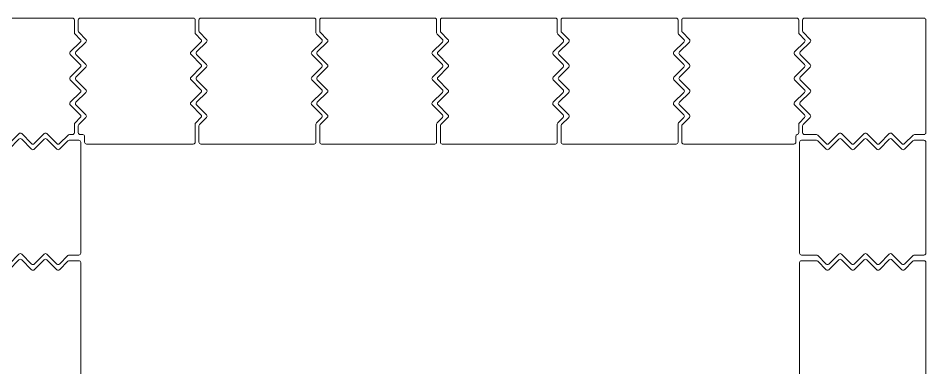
# Model space of a CAD drawing. Header units: millimetres. Extents: x 617 to 646, y 108 to 134.7.
# Drawn here: x 631.53 to 645.93, y 129.07 to 134.66 of the extents above; entities that cross this region are included whole.
import ezdxf

# ---------------------------------------------------------------- set-up
doc = ezdxf.new("R2010")
doc.units = ezdxf.units.MM
doc.layers.add('RCK_钼铝钼_MASK', color=1, linetype='Continuous', lineweight=13)

msp = doc.modelspace()

# ---------------------------------------------------------------- linework, layer by layer
at = {"layer": 'RCK_钼铝钼_MASK'}
for points in [[(631.385, 132.668), (631.543, 132.826, -0.414214), (631.585, 132.826), (631.743, 132.668, 0.414214), (631.785, 132.668), (631.943, 132.826, -0.414214), (631.985, 132.826), (632.143, 132.668, 0.414214), (632.185, 132.668), (632.32, 132.803, -0.198912), (632.341, 132.812), (632.392, 132.812, 0.414214), (632.422, 132.842), (632.422, 132.977, -0.198912), (632.431, 132.998), (632.514, 133.082, 0.414214), (632.514, 133.124), (632.356, 133.282, -0.414214), (632.356, 133.324), (632.514, 133.482, 0.414214), (632.514, 133.524), (632.356, 133.682, -0.414214), (632.356, 133.724), (632.514, 133.882, 0.414214), (632.514, 133.924), (632.356, 134.082, -0.414214), (632.356, 134.124), (632.514, 134.282, 0.414214), (632.514, 134.324), (632.431, 134.407, -0.198912), (632.422, 134.429), (632.422, 134.631, 0.414214), (632.392, 134.661), (630.597, 134.661, 0.414214)], [(632.553, 132.812), (632.512, 132.812), (632.553, 132.812, -0.414214), (632.583, 132.782), (632.583, 132.69, 0.414214), (632.613, 132.66), (634.307, 132.66, 0.414214), (634.337, 132.69), (634.337, 132.977, -0.198912), (634.345, 132.998), (634.429, 133.082, 0.414214), (634.429, 133.124), (634.271, 133.282, -0.414214), (634.271, 133.324), (634.429, 133.482, 0.414214), (634.429, 133.524), (634.271, 133.682, -0.414214), (634.271, 133.724), (634.429, 133.882, 0.414214), (634.429, 133.924), (634.271, 134.082, -0.414214), (634.271, 134.124), (634.429, 134.282, 0.414214), (634.429, 134.324), (634.345, 134.407, -0.198912), (634.337, 134.429), (634.337, 134.631, 0.414214), (634.307, 134.661), (632.512, 134.661, 0.414214), (632.482, 134.631), (632.482, 134.457, 0.198912), (632.491, 134.436), (632.602, 134.324, -0.414214), (632.602, 134.282), (632.445, 134.124, 0.414214), (632.445, 134.082), (632.602, 133.924, -0.414214), (632.602, 133.882), (632.445, 133.724, 0.414214), (632.445, 133.682), (632.602, 133.524, -0.414214), (632.602, 133.482), (632.445, 133.324, 0.414214), (632.445, 133.282), (632.602, 133.124, -0.414214), (632.602, 133.082), (632.491, 132.97, 0.198912), (632.482, 132.949), (632.482, 132.842, 0.414214), (632.512, 132.812)], [(631.385, 130.754), (631.542, 130.911, -0.414214), (631.585, 130.911), (631.742, 130.754, 0.414214), (631.785, 130.754), (631.942, 130.911, -0.414214), (631.985, 130.911), (632.142, 130.754, 0.414214), (632.185, 130.754), (632.319, 130.888, -0.198912), (632.34, 130.897), (632.492, 130.897, 0.414214), (632.522, 130.927), (632.522, 132.692, 0.414214), (632.492, 132.722), (632.339, 132.722, 0.198912), (632.317, 132.713), (632.185, 132.58, -0.414214), (632.142, 132.58), (631.985, 132.738, 0.414214), (631.942, 132.738), (631.785, 132.58, -0.414214), (631.742, 132.58), (631.585, 132.738, 0.414214), (631.542, 132.738), (631.385, 132.58, -0.414214)], [(632.522, 129.012), (632.522, 130.777, 0.414214), (632.492, 130.807), (632.339, 130.807, 0.198912), (632.317, 130.798), (632.185, 130.665, -0.414214), (632.142, 130.665), (631.985, 130.823, 0.414214), (631.942, 130.823), (631.785, 130.665, -0.414214), (631.742, 130.665), (631.585, 130.823, 0.414214), (631.542, 130.823), (631.385, 130.665, -0.414214)], [(645.927, 129.012), (645.927, 130.777, 0.414214), (645.897, 130.807), (645.743, 130.807, 0.198912), (645.722, 130.798), (645.589, 130.665, -0.414214), (645.547, 130.665), (645.389, 130.823, 0.414214), (645.347, 130.823), (645.189, 130.665, -0.414214), (645.147, 130.665), (644.989, 130.823, 0.414214), (644.947, 130.823), (644.789, 130.665, -0.414214), (644.747, 130.665), (644.589, 130.823, 0.414214), (644.547, 130.823), (644.389, 130.665, -0.414214), (644.347, 130.665), (644.214, 130.798, 0.198912), (644.193, 130.807), (643.955, 130.807, 0.414214), (643.925, 130.777), (643.925, 129.012, 0.414214)]]:
    msp.add_lwpolyline(points, format="xyb", dxfattribs=at)
for points in [[(634.771, 134.661), (634.427, 134.661, 0.414214), (634.397, 134.631), (634.397, 134.457, 0.198912), (634.405, 134.436), (634.517, 134.324, -0.414214), (634.517, 134.282), (634.359, 134.124, 0.414214), (634.359, 134.082), (634.517, 133.924, -0.414214), (634.517, 133.882), (634.359, 133.724, 0.414214), (634.359, 133.682), (634.517, 133.524, -0.414214), (634.517, 133.482), (634.359, 133.324, 0.414214), (634.359, 133.282), (634.517, 133.124, -0.414214), (634.517, 133.082), (634.405, 132.97, 0.198912), (634.397, 132.949), (634.397, 132.69, 0.414214), (634.427, 132.66), (636.222, 132.66, 0.414214), (636.252, 132.69), (636.252, 132.977, -0.198912), (636.26, 132.998), (636.344, 133.082, 0.414214), (636.344, 133.124), (636.186, 133.282, -0.414214), (636.186, 133.324), (636.344, 133.482, 0.414214), (636.344, 133.524), (636.186, 133.682, -0.414214), (636.186, 133.724), (636.344, 133.882, 0.414214), (636.344, 133.924), (636.186, 134.082, -0.414214), (636.186, 134.124), (636.344, 134.282, 0.414214), (636.344, 134.324), (636.26, 134.407, -0.198912), (636.252, 134.429), (636.252, 134.631, 0.414214), (636.222, 134.661), (634.831, 134.661)], [(636.432, 133.924), (636.274, 134.082, -0.414214), (636.274, 134.124), (636.432, 134.282, 0.414214), (636.432, 134.324), (636.32, 134.436, -0.198912), (636.312, 134.457), (636.312, 134.631, -0.414214), (636.342, 134.661), (636.427, 134.661), (636.487, 134.661), (638.136, 134.661, -0.414214), (638.166, 134.631), (638.166, 134.429, 0.198912), (638.175, 134.407), (638.258, 134.324, -0.414214), (638.258, 134.282), (638.101, 134.124, 0.414214), (638.101, 134.082), (638.258, 133.924, -0.414214), (638.258, 133.882), (638.101, 133.724, 0.414214), (638.101, 133.682), (638.258, 133.524, -0.414214), (638.258, 133.482), (638.101, 133.324, 0.414214), (638.101, 133.282), (638.258, 133.124, -0.414214), (638.258, 133.082), (638.175, 132.998, 0.198912), (638.166, 132.977), (638.166, 132.69, -0.414214), (638.136, 132.66), (636.342, 132.66, -0.414214), (636.312, 132.69), (636.312, 132.949, -0.198912), (636.32, 132.97), (636.432, 133.082, 0.414214), (636.432, 133.124), (636.274, 133.282, -0.414214), (636.274, 133.324), (636.432, 133.482, 0.414214), (636.432, 133.524), (636.274, 133.682, -0.414214), (636.274, 133.724), (636.432, 133.882, 0.414214)], [(640.051, 132.66), (638.256, 132.66, -0.414214), (638.226, 132.69), (638.226, 132.949, -0.198912), (638.235, 132.97), (638.347, 133.082, 0.414214), (638.347, 133.124), (638.189, 133.282, -0.414214), (638.189, 133.324), (638.347, 133.482, 0.414214), (638.347, 133.524), (638.189, 133.682, -0.414214), (638.189, 133.724), (638.347, 133.882, 0.414214), (638.347, 133.924), (638.189, 134.082, -0.414214), (638.189, 134.124), (638.347, 134.282, 0.414214), (638.347, 134.324), (638.235, 134.436, -0.198912), (638.226, 134.457), (638.226, 134.631, -0.414214), (638.256, 134.661), (638.342, 134.661), (638.402, 134.661), (640.051, 134.661, -0.414214), (640.081, 134.631), (640.081, 134.429, 0.198912), (640.09, 134.407), (640.173, 134.324, -0.414214), (640.173, 134.282), (640.016, 134.124, 0.414214), (640.016, 134.082), (640.173, 133.924, -0.414214), (640.173, 133.882), (640.016, 133.724, 0.414214), (640.016, 133.682), (640.173, 133.524, -0.414214), (640.173, 133.482), (640.016, 133.324, 0.414214), (640.016, 133.282), (640.173, 133.124, -0.414214), (640.173, 133.082), (640.09, 132.998, 0.198912), (640.081, 132.977), (640.081, 132.69, -0.414214)], [(640.104, 133.724), (640.262, 133.882, 0.414214), (640.262, 133.924), (640.104, 134.082, -0.414214), (640.104, 134.124), (640.262, 134.282, 0.414214), (640.262, 134.324), (640.15, 134.436, -0.198912), (640.141, 134.457), (640.141, 134.631, -0.414214), (640.171, 134.661), (640.256, 134.661), (640.316, 134.661), (641.966, 134.661, -0.414214), (641.996, 134.631), (641.996, 134.429, 0.198912), (642.005, 134.407), (642.088, 134.324, -0.414214), (642.088, 134.282), (641.931, 134.124, 0.414214), (641.931, 134.082), (642.088, 133.924, -0.414214), (642.088, 133.882), (641.931, 133.724, 0.414214), (641.931, 133.682), (642.088, 133.524, -0.414214), (642.088, 133.482), (641.931, 133.324, 0.414214), (641.931, 133.282), (642.088, 133.124, -0.414214), (642.088, 133.082), (642.005, 132.998, 0.198912), (641.996, 132.977), (641.996, 132.69, -0.414214), (641.966, 132.66), (640.171, 132.66, -0.414214), (640.141, 132.69), (640.141, 132.949, -0.198912), (640.15, 132.97), (640.262, 133.082, 0.414214), (640.262, 133.124), (640.104, 133.282, -0.414214), (640.104, 133.324), (640.262, 133.482, 0.414214), (640.262, 133.524), (640.104, 133.682, -0.414214)], [(643.888, 132.813, 0.346812), (643.911, 132.842), (643.911, 132.977, -0.198912), (643.92, 132.998), (644.003, 133.082, 0.414214), (644.003, 133.124), (643.845, 133.282, -0.414214), (643.845, 133.324), (644.003, 133.482, 0.414214), (644.003, 133.524), (643.845, 133.682, -0.414214), (643.845, 133.724), (644.003, 133.882, 0.414214), (644.003, 133.924), (643.845, 134.082, -0.414214), (643.845, 134.124), (644.003, 134.282, 0.414214), (644.003, 134.324), (643.92, 134.407, -0.198912), (643.911, 134.429), (643.911, 134.631, 0.414214), (643.881, 134.661), (643.845, 134.661), (643.785, 134.661), (642.086, 134.661, 0.414214), (642.056, 134.631), (642.056, 134.457, 0.198912), (642.065, 134.436), (642.176, 134.324, -0.414214), (642.176, 134.282), (642.019, 134.124, 0.414214), (642.019, 134.082), (642.176, 133.924, -0.414214), (642.176, 133.882), (642.019, 133.724, 0.414214), (642.019, 133.682), (642.176, 133.524, -0.414214), (642.176, 133.482), (642.019, 133.324, 0.414214), (642.019, 133.282), (642.176, 133.124, -0.414214), (642.176, 133.082), (642.065, 132.97, 0.198912), (642.056, 132.949), (642.056, 132.69, 0.414214), (642.086, 132.66), (643.835, 132.66, 0.414214), (643.865, 132.69), (643.865, 132.783, -0.346836)], [(644.589, 132.826), (644.747, 132.668, 0.414214), (644.789, 132.668), (644.947, 132.826, -0.414214), (644.989, 132.826), (645.147, 132.668, 0.414214), (645.189, 132.668), (645.347, 132.826, -0.414214), (645.389, 132.826), (645.547, 132.668, 0.414214), (645.589, 132.668), (645.724, 132.803, -0.198912), (645.745, 132.812), (645.897, 132.812, 0.414214), (645.927, 132.842), (645.927, 134.631, 0.414214), (645.897, 134.661), (644.001, 134.661, 0.414214), (643.971, 134.631), (643.971, 134.457, 0.198912), (643.98, 134.436), (644.091, 134.324, -0.414214), (644.091, 134.282), (643.934, 134.124, 0.414214), (643.934, 134.082), (644.091, 133.924, -0.414214), (644.091, 133.882), (643.934, 133.724, 0.414214), (643.934, 133.682), (644.091, 133.524, -0.414214), (644.091, 133.482), (643.934, 133.324, 0.414214), (643.934, 133.282), (644.091, 133.124, -0.414214), (644.091, 133.082), (643.98, 132.97, 0.198912), (643.971, 132.949), (643.971, 132.842, 0.414214), (644.001, 132.812), (644.191, 132.812, -0.198912), (644.213, 132.803), (644.347, 132.668, 0.414214), (644.389, 132.668), (644.547, 132.826, -0.414214)], [(644.589, 130.911), (644.747, 130.754, 0.414214), (644.789, 130.754), (644.947, 130.911, -0.414214), (644.989, 130.911), (645.147, 130.754, 0.414214), (645.189, 130.754), (645.347, 130.911, -0.414214), (645.389, 130.911), (645.547, 130.754, 0.414214), (645.589, 130.754), (645.724, 130.888, -0.198912), (645.745, 130.897), (645.897, 130.897, 0.414214), (645.927, 130.927), (645.927, 132.692, 0.414214), (645.897, 132.722), (645.743, 132.722, 0.198912), (645.722, 132.713), (645.589, 132.58, -0.414214), (645.547, 132.58), (645.389, 132.738, 0.414214), (645.347, 132.738), (645.189, 132.58, -0.414214), (645.147, 132.58), (644.989, 132.738, 0.414214), (644.947, 132.738), (644.789, 132.58, -0.414214), (644.747, 132.58), (644.589, 132.738, 0.414214), (644.547, 132.738), (644.389, 132.58, -0.414214), (644.347, 132.58), (644.214, 132.713, 0.198912), (644.193, 132.722), (643.955, 132.722, 0.414214), (643.925, 132.692), (643.925, 130.927, 0.414214), (643.955, 130.897), (644.191, 130.897, -0.198912), (644.213, 130.888), (644.347, 130.754, 0.414214), (644.389, 130.754), (644.547, 130.911, -0.414214)]]:
    msp.add_lwpolyline(points, format="xyb", close=True, dxfattribs=at)

doc.saveas('drawing.dxf')
